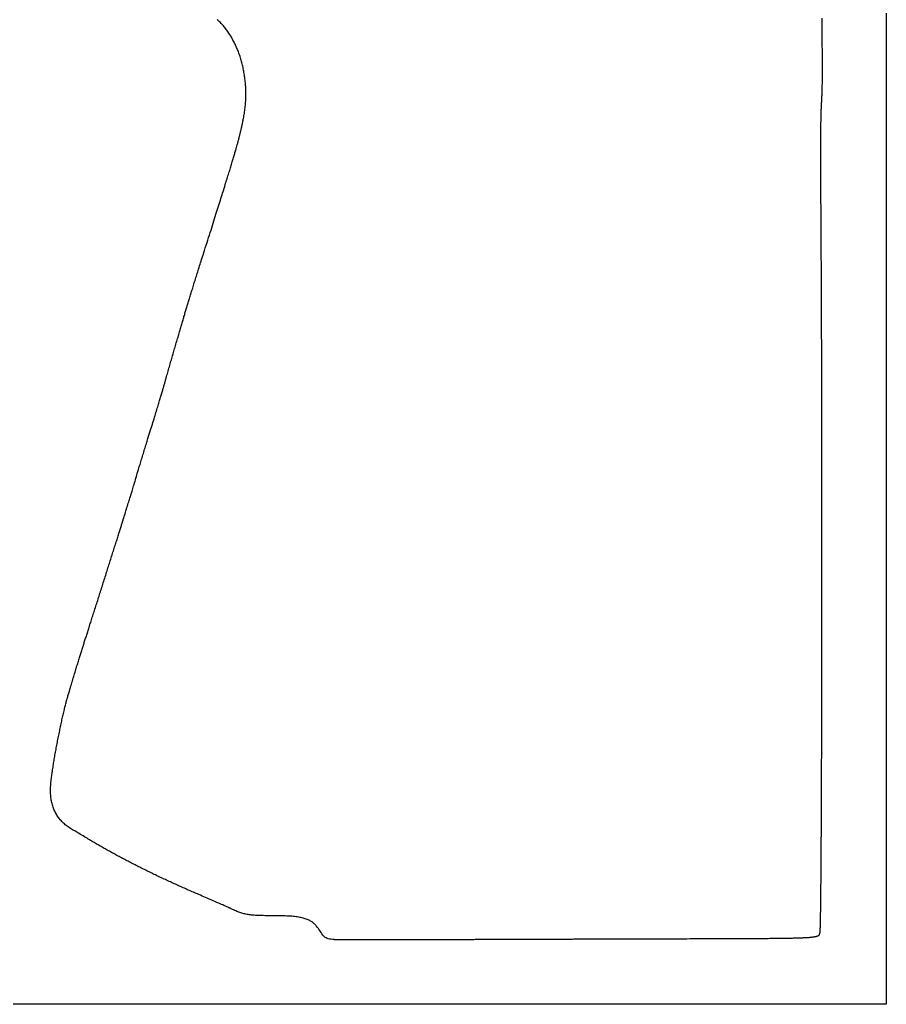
# Model space of a CAD drawing. Header units: millimetres. Extents: x 0 to 300, y 0 to 300.
# Drawn here: x 198.3 to 300, y 0 to 115.5 of the extents above; entities that cross this region are included whole.
import ezdxf

# ---------------------------------------------------------------- set-up
doc = ezdxf.new("R2010")
doc.units = ezdxf.units.MM
doc.layers.add('DIS_KONTUR', color=1, linetype='Continuous')
doc.layers.add('IC_DELIKLER', color=5, linetype='Continuous')

msp = doc.modelspace()

# ---------------------------------------------------------------- linework, layer by layer
at = {"layer": 'DIS_KONTUR'}
msp.add_lwpolyline([(0, 300), (300, 300), (300, 0), (0, 0)], close=True, dxfattribs=at)
at = {"layer": 'IC_DELIKLER'}
msp.add_lwpolyline([(292.42, 115.72), (292.42, 115.54), (292.42, 115.36), (292.42, 115.18), (292.42, 115), (292.43, 114.82), (292.43, 114.64), (292.43, 114.46), (292.43, 114.28), (292.43, 114.1), (292.44, 113.93), (292.44, 113.75), (292.44, 113.57), (292.44, 113.4), (292.44, 113.22), (292.45, 113.05), (292.45, 112.81), (292.45, 112.58), (292.45, 112.36), (292.46, 112.14), (292.46, 111.92), (292.46, 111.71), (292.46, 111.5), (292.46, 111.3), (292.47, 111.1), (292.47, 110.91), (292.47, 110.72), (292.47, 110.53), (292.47, 110.35), (292.47, 110.17), (292.47, 110), (292.47, 109.83), (292.47, 109.66), (292.47, 109.49), (292.47, 109.33), (292.47, 109.17), (292.47, 109.02), (292.47, 108.87), (292.46, 108.72), (292.46, 108.57), (292.46, 108.43), (292.46, 108.29), (292.46, 108.15), (292.46, 108.01), (292.45, 107.88), (292.45, 107.75), (292.45, 107.62), (292.44, 107.49), (292.44, 107.37), (292.44, 107.24), (292.43, 107.12), (292.43, 107), (292.42, 106.88), (292.42, 106.76), (292.42, 106.65), (292.41, 106.53), (292.41, 106.42), (292.4, 106.3), (292.39, 106.19), (292.39, 106.08), (292.38, 105.97), (292.38, 105.86), (292.37, 105.75), (292.37, 105.7), (292.36, 105.64), (292.36, 105.59), (292.36, 105.53), (292.36, 105.48), (292.35, 105.42), (292.35, 105.36), (292.35, 105.3), (292.34, 105.24), (292.34, 105.18), (292.34, 105.12), (292.34, 105.06), (292.33, 105), (292.33, 104.93), (292.33, 104.87), (292.33, 104.8), (292.32, 104.74), (292.32, 104.67), (292.32, 104.6), (292.32, 104.53), (292.31, 104.45), (292.31, 104.38), (292.31, 104.31), (292.31, 104.23), (292.31, 104.15), (292.31, 104.07), (292.3, 103.99), (292.3, 103.91), (292.3, 103.83), (292.3, 103.74), (292.3, 103.66), (292.3, 103.57), (292.29, 103.48), (292.29, 103.39), (292.29, 103.29), (292.29, 103.2), (292.29, 103.1), (292.29, 103), (292.29, 102.9), (292.29, 102.8), (292.28, 102.69), (292.28, 102.58), (292.28, 102.48), (292.28, 102.36), (292.28, 102.25), (292.28, 102.13), (292.28, 102.02), (292.28, 101.9), (292.28, 101.77), (292.28, 101.65), (292.28, 101.52), (292.28, 101.39), (292.28, 101.26), (292.28, 101.12), (292.27, 100.99), (292.27, 100.85), (292.27, 100.7), (292.27, 100.56), (292.27, 100.41), (292.27, 100.26), (292.27, 100.1), (292.27, 99.95), (292.27, 99.79), (292.27, 99.63), (292.27, 99.46), (292.27, 99.29), (292.27, 99.12), (292.27, 98.95), (292.28, 98.77), (292.28, 98.59), (292.28, 98.41), (292.28, 98.22), (292.28, 98.03), (292.28, 97.84), (292.28, 97.64), (292.28, 97.44), (292.28, 97.24), (292.28, 97.03), (292.28, 96.82), (292.28, 96.61), (292.28, 96.39), (292.28, 96.17), (292.28, 95.95), (292.29, 95.72), (292.29, 95.49), (292.29, 95.25), (292.29, 95.01), (292.29, 94.77), (292.29, 94.52), (292.29, 94.27), (292.29, 94.02), (292.3, 93.76), (292.3, 93.49), (292.3, 93.23), (292.3, 92.96), (292.3, 92.68), (292.3, 92.4), (292.31, 92.12), (292.31, 91.83), (292.31, 91.54), (292.31, 91.25), (292.31, 90.95), (292.31, 90.64), (292.32, 90.33), (292.32, 90.02), (292.32, 89.7), (292.32, 89.55), (292.32, 89.4), (292.32, 89.24), (292.32, 89.09), (292.33, 88.93), (292.33, 88.78), (292.33, 88.62), (292.33, 88.47), (292.33, 88.31), (292.33, 88.16), (292.33, 88), (292.33, 87.84), (292.33, 87.68), (292.33, 87.52), (292.33, 87.36), (292.34, 87.2), (292.34, 87.04), (292.34, 86.88), (292.34, 86.72), (292.34, 86.56), (292.34, 86.4), (292.34, 86.24), (292.34, 86.07), (292.34, 85.91), (292.34, 85.75), (292.34, 85.58), (292.34, 85.42), (292.35, 85.25), (292.35, 85.09), (292.35, 84.92), (292.35, 84.75), (292.35, 84.59), (292.35, 84.42), (292.35, 84.25), (292.35, 84.08), (292.35, 83.91), (292.35, 83.74), (292.35, 83.57), (292.35, 83.4), (292.35, 83.23), (292.36, 83.06), (292.36, 82.89), (292.36, 82.72), (292.36, 82.55), (292.36, 82.38), (292.36, 82.2), (292.36, 82.03), (292.36, 81.86), (292.36, 81.68), (292.36, 81.51), (292.36, 81.33), (292.36, 81.16), (292.36, 80.98), (292.36, 80.81), (292.37, 80.63), (292.37, 80.45), (292.37, 80.28), (292.37, 80.1), (292.37, 79.92), (292.37, 79.74), (292.37, 79.56), (292.37, 79.39), (292.37, 79.21), (292.37, 79.03), (292.37, 78.85), (292.37, 78.67), (292.37, 78.49), (292.37, 78.31), (292.37, 78.13), (292.38, 77.94), (292.38, 77.76), (292.38, 77.58), (292.38, 77.4), (292.38, 77.21), (292.38, 77.03), (292.38, 76.85), (292.38, 76.66), (292.38, 76.48), (292.38, 76.3), (292.38, 76.11), (292.38, 75.93), (292.38, 75.74), (292.38, 75.56), (292.38, 75.37), (292.38, 75.19), (292.38, 75), (292.38, 74.81), (292.39, 74.63), (292.39, 74.44), (292.39, 74.25), (292.39, 74.06), (292.39, 73.88), (292.39, 73.69), (292.39, 73.5), (292.39, 73.31), (292.39, 73.12), (292.39, 72.93), (292.39, 72.74), (292.39, 72.55), (292.39, 72.36), (292.39, 72.17), (292.39, 71.98), (292.39, 71.79), (292.39, 71.6), (292.39, 71.41), (292.39, 71.22), (292.39, 71.03), (292.39, 70.84), (292.39, 70.65), (292.4, 70.45), (292.4, 70.26), (292.4, 70.07), (292.4, 69.88), (292.4, 69.68), (292.4, 69.49), (292.4, 69.3), (292.4, 69.1), (292.4, 68.91), (292.4, 68.72), (292.4, 68.52), (292.4, 68.33), (292.4, 68.14), (292.4, 67.94), (292.4, 67.75), (292.4, 67.55), (292.4, 67.36), (292.4, 67.16), (292.4, 66.97), (292.4, 66.77), (292.4, 66.58), (292.4, 66.38), (292.4, 66.18), (292.4, 65.99), (292.4, 65.79), (292.4, 65.6), (292.4, 65.4), (292.4, 65.2), (292.4, 65.01), (292.4, 64.81), (292.41, 64.61), (292.41, 64.42), (292.41, 64.22), (292.41, 64.02), (292.41, 63.83), (292.41, 63.63), (292.41, 63.43), (292.41, 63.23), (292.41, 63.04), (292.41, 62.84), (292.41, 62.64), (292.41, 62.44), (292.41, 62.24), (292.41, 62.05), (292.41, 61.85), (292.41, 61.65), (292.41, 61.45), (292.41, 61.25), (292.41, 61.06), (292.41, 60.86), (292.41, 60.66), (292.41, 60.46), (292.41, 60.26), (292.41, 60.06), (292.41, 59.86), (292.41, 59.67), (292.41, 59.47), (292.41, 59.27), (292.41, 59.07), (292.41, 58.87), (292.41, 58.67), (292.41, 58.47), (292.41, 58.27), (292.41, 58.07), (292.41, 57.88), (292.41, 57.68), (292.41, 57.48), (292.41, 57.28), (292.41, 57.08), (292.41, 56.88), (292.41, 56.68), (292.41, 56.48), (292.41, 56.28), (292.41, 56.09), (292.41, 55.89), (292.41, 55.69), (292.41, 55.49), (292.41, 55.29), (292.41, 55.09), (292.41, 54.89), (292.41, 54.69), (292.41, 54.49), (292.41, 54.3), (292.41, 54.1), (292.41, 53.9), (292.41, 53.7), (292.41, 53.5), (292.41, 53.3), (292.41, 53.1), (292.41, 52.91), (292.41, 52.71), (292.41, 52.51), (292.41, 52.31), (292.41, 52.11), (292.41, 51.91), (292.41, 51.72), (292.41, 51.52), (292.41, 51.32), (292.41, 51.12), (292.41, 50.93), (292.41, 50.73), (292.41, 50.53), (292.41, 50.33), (292.41, 50.14), (292.41, 49.94), (292.41, 49.74), (292.41, 49.54), (292.41, 49.35), (292.41, 49.15), (292.41, 48.95), (292.41, 48.76), (292.41, 48.56), (292.41, 48.37), (292.41, 48.17), (292.41, 47.97), (292.41, 47.78), (292.41, 47.58), (292.41, 47.39), (292.41, 47.19), (292.41, 47), (292.41, 46.8), (292.41, 46.61), (292.41, 46.41), (292.41, 46.22), (292.41, 46.02), (292.41, 45.83), (292.41, 45.63), (292.41, 45.44), (292.41, 45.25), (292.41, 45.05), (292.41, 44.86), (292.41, 44.67), (292.41, 44.47), (292.41, 44.28), (292.41, 44.09), (292.41, 43.89), (292.41, 43.7), (292.41, 43.51), (292.41, 43.32), (292.41, 43.13), (292.41, 42.93), (292.41, 42.74), (292.41, 42.55), (292.41, 42.36), (292.4, 42.17), (292.4, 41.98), (292.4, 41.79), (292.4, 41.6), (292.4, 41.41), (292.4, 41.22), (292.4, 41.03), (292.4, 40.84), (292.4, 40.65), (292.4, 40.47), (292.4, 40.28), (292.4, 40.09), (292.4, 39.9), (292.4, 39.71), (292.4, 39.53), (292.4, 39.34), (292.4, 39.15), (292.4, 38.97), (292.4, 38.78), (292.4, 38.59), (292.4, 38.41), (292.4, 38.22), (292.4, 38.04), (292.4, 37.85), (292.4, 37.67), (292.4, 37.49), (292.4, 37.3), (292.4, 37.12), (292.4, 36.94), (292.4, 36.75), (292.4, 36.57), (292.4, 36.39), (292.39, 36.21), (292.39, 36.02), (292.39, 35.84), (292.39, 35.66), (292.39, 35.48), (292.39, 35.3), (292.39, 35.12), (292.39, 34.94), (292.39, 34.76), (292.39, 34.58), (292.39, 34.4), (292.39, 34.23), (292.39, 34.05), (292.39, 33.87), (292.39, 33.69), (292.39, 33.52), (292.39, 33.34), (292.39, 33.16), (292.39, 32.99), (292.39, 32.81), (292.39, 32.64), (292.39, 32.46), (292.39, 32.29), (292.38, 32.11), (292.38, 31.94), (292.38, 31.77), (292.38, 31.6), (292.38, 31.42), (292.38, 31.25), (292.38, 31.08), (292.38, 30.91), (292.38, 30.74), (292.38, 30.57), (292.38, 30.4), (292.38, 30.23), (292.38, 30.06), (292.38, 29.89), (292.38, 29.72), (292.38, 29.55), (292.38, 29.39), (292.38, 29.22), (292.38, 29.05), (292.38, 28.89), (292.37, 28.72), (292.37, 28.56), (292.37, 28.39), (292.37, 28.23), (292.37, 28.06), (292.37, 27.9), (292.37, 27.74), (292.37, 27.58), (292.37, 27.41), (292.37, 27.25), (292.37, 27.09), (292.37, 26.93), (292.37, 26.77), (292.37, 26.61), (292.37, 26.45), (292.37, 26.29), (292.37, 26.14), (292.36, 25.98), (292.36, 25.82), (292.36, 25.66), (292.36, 25.51), (292.36, 25.35), (292.36, 25.2), (292.36, 25.04), (292.36, 24.89), (292.36, 24.74), (292.36, 24.58), (292.36, 24.43), (292.36, 24.28), (292.36, 24.13), (292.36, 23.98), (292.36, 23.83), (292.36, 23.68), (292.35, 23.53), (292.35, 23.38), (292.35, 23.23), (292.35, 23.08), (292.35, 22.94), (292.35, 22.79), (292.35, 22.64), (292.35, 22.5), (292.35, 22.35), (292.35, 22.21), (292.35, 22.06), (292.35, 21.92), (292.35, 21.78), (292.35, 21.64), (292.34, 21.5), (292.34, 21.36), (292.34, 21.22), (292.34, 21.08), (292.34, 20.94), (292.34, 20.8), (292.34, 20.66), (292.34, 20.52), (292.34, 20.39), (292.34, 20.25), (292.34, 20.12), (292.34, 19.98), (292.34, 19.85), (292.34, 19.71), (292.33, 19.58), (292.33, 19.45), (292.33, 19.32), (292.33, 19.18), (292.33, 19.05), (292.33, 18.92), (292.33, 18.8), (292.33, 18.67), (292.33, 18.54), (292.33, 18.41), (292.33, 18.29), (292.33, 18.16), (292.32, 18.03), (292.32, 17.91), (292.32, 17.79), (292.32, 17.66), (292.32, 17.54), (292.32, 17.42), (292.32, 17.3), (292.32, 17.18), (292.32, 17.06), (292.32, 16.94), (292.32, 16.82), (292.32, 16.7), (292.31, 16.59), (292.31, 16.47), (292.31, 16.35), (292.31, 16.24), (292.31, 16.12), (292.31, 16.01), (292.31, 15.9), (292.31, 15.79), (292.31, 15.67), (292.31, 15.56), (292.31, 15.45), (292.31, 15.35), (292.3, 15.24), (292.3, 15.13), (292.3, 15.02), (292.3, 14.92), (292.3, 14.81), (292.3, 14.71), (292.3, 14.6), (292.3, 14.5), (292.3, 14.4), (292.3, 14.29), (292.3, 14.19), (292.29, 14.09), (292.29, 13.99), (292.29, 13.89), (292.29, 13.8), (292.29, 13.7), (292.29, 13.6), (292.29, 13.51), (292.29, 13.41), (292.29, 13.32), (292.29, 13.23), (292.28, 13.13), (292.28, 13.04), (292.28, 12.95), (292.28, 12.86), (292.28, 12.77), (292.28, 12.68), (292.28, 12.6), (292.28, 12.51), (292.28, 12.42), (292.28, 12.34), (292.28, 12.25), (292.27, 12.17), (292.27, 12.09), (292.27, 12.01), (292.27, 11.93), (292.27, 11.85), (292.27, 11.77), (292.27, 11.69), (292.27, 11.61), (292.27, 11.53), (292.26, 11.46), (292.26, 11.38), (292.26, 11.31), (292.26, 11.23), (292.26, 11.16), (292.26, 11.09), (292.26, 11.02), (292.26, 10.95), (292.26, 10.88), (292.26, 10.81), (292.25, 10.75), (292.25, 10.68), (292.25, 10.61), (292.25, 10.55), (292.25, 10.49), (292.25, 10.42), (292.25, 10.36), (292.25, 10.3), (292.25, 10.24), (292.24, 10.18), (292.24, 10.12), (292.24, 10.07), (292.24, 10.01), (292.24, 9.95), (292.24, 9.9), (292.24, 9.85), (292.24, 9.79), (292.24, 9.74), (292.24, 9.69), (292.23, 9.64), (292.23, 9.59), (292.23, 9.54), (292.23, 9.5), (292.23, 9.45), (292.23, 9.41), (292.23, 9.36), (292.23, 9.32), (292.22, 9.28), (292.22, 9.23), (292.22, 9.19), (292.22, 9.15), (292.22, 9.12), (292.22, 9.08), (292.22, 9.04), (292.22, 9.01), (292.22, 8.97), (292.21, 8.94), (292.21, 8.91), (292.21, 8.87), (292.21, 8.84), (292.21, 8.81), (292.21, 8.79), (292.21, 8.76), (292.21, 8.73), (292.21, 8.71), (292.2, 8.68), (292.2, 8.66), (292.2, 8.64), (292.2, 8.62), (292.2, 8.6), (292.2, 8.58), (292.2, 8.56), (292.2, 8.54), (292.19, 8.52), (292.19, 8.51), (292.19, 8.49), (292.19, 8.48), (292.19, 8.47), (292.19, 8.46), (292.19, 8.45), (292.19, 8.44), (292.18, 8.43), (292.18, 8.43), (292.18, 8.42), (292.18, 8.42), (292.18, 8.4), (292.17, 8.39), (292.17, 8.37), (292.17, 8.36), (292.16, 8.35), (292.16, 8.33), (292.16, 8.32), (292.15, 8.31), (292.15, 8.29), (292.15, 8.28), (292.15, 8.27), (292.14, 8.26), (292.14, 8.24), (292.14, 8.23), (292.14, 8.22), (292.13, 8.21), (292.13, 8.2), (292.13, 8.19), (292.12, 8.18), (292.12, 8.16), (292.11, 8.15), (292.11, 8.14), (292.1, 8.13), (292.1, 8.12), (292.09, 8.11), (292.08, 8.1), (292.08, 8.09), (292.07, 8.08), (292.06, 8.07), (292.05, 8.06), (292.04, 8.06), (292.03, 8.05), (292.02, 8.04), (292, 8.03), (291.99, 8.02), (291.98, 8.01), (291.96, 8), (291.94, 8), (291.93, 7.99), (291.91, 7.98), (291.89, 7.97), (291.87, 7.97), (291.84, 7.96), (291.82, 7.95), (291.79, 7.94), (291.77, 7.94), (291.74, 7.93), (291.71, 7.92), (291.68, 7.92), (291.65, 7.91), (291.62, 7.9), (291.58, 7.9), (291.54, 7.89), (291.51, 7.89), (291.47, 7.88), (291.42, 7.87), (291.38, 7.87), (291.34, 7.86), (291.29, 7.86), (291.24, 7.85), (291.19, 7.85), (291.14, 7.84), (291.08, 7.84), (291.03, 7.83), (290.97, 7.83), (290.91, 7.82), (290.84, 7.82), (290.78, 7.81), (290.71, 7.81), (290.64, 7.81), (290.57, 7.8), (290.5, 7.8), (290.42, 7.79), (290.34, 7.79), (290.26, 7.79), (290.18, 7.78), (290.09, 7.78), (290, 7.78), (289.91, 7.77), (289.81, 7.77), (289.72, 7.77), (289.62, 7.76), (289.52, 7.76), (289.41, 7.76), (289.3, 7.75), (289.19, 7.75), (289.08, 7.75), (288.96, 7.74), (288.84, 7.74), (288.72, 7.74), (288.6, 7.74), (288.47, 7.73), (288.34, 7.73), (288.2, 7.73), (288.06, 7.73), (287.92, 7.73), (287.78, 7.72), (287.63, 7.72), (287.48, 7.72), (287.33, 7.72), (287.17, 7.72), (287.01, 7.71), (286.84, 7.71), (286.67, 7.71), (286.5, 7.71), (286.33, 7.71), (286.15, 7.7), (285.96, 7.7), (285.78, 7.7), (285.59, 7.7), (285.39, 7.7), (285.2, 7.7), (284.99, 7.7), (284.79, 7.69), (284.58, 7.69), (284.36, 7.69), (284.15, 7.69), (283.93, 7.69), (283.7, 7.69), (283.47, 7.69), (283.24, 7.69), (283, 7.69), (282.75, 7.68), (282.51, 7.68), (282.26, 7.68), (282, 7.68), (281.74, 7.68), (281.48, 7.68), (281.21, 7.68), (280.93, 7.68), (280.66, 7.68), (280.37, 7.68), (280.09, 7.67), (279.79, 7.67), (279.5, 7.67), (279.2, 7.67), (278.89, 7.67), (278.58, 7.67), (278.26, 7.67), (277.94, 7.67), (277.62, 7.67), (277.28, 7.67), (276.95, 7.67), (276.61, 7.66), (276.26, 7.66), (275.91, 7.66), (275.55, 7.66), (275.19, 7.66), (274.83, 7.66), (274.45, 7.66), (274.08, 7.66), (273.69, 7.66), (273.31, 7.66), (272.91, 7.65), (272.51, 7.65), (272.11, 7.65), (271.7, 7.65), (271.54, 7.65), (271.38, 7.65), (271.22, 7.65), (271.06, 7.65), (270.89, 7.65), (270.73, 7.65), (270.57, 7.65), (270.41, 7.65), (270.24, 7.65), (270.08, 7.65), (269.91, 7.65), (269.75, 7.65), (269.58, 7.64), (269.42, 7.64), (269.25, 7.64), (269.09, 7.64), (268.92, 7.64), (268.75, 7.64), (268.58, 7.64), (268.42, 7.64), (268.25, 7.64), (268.08, 7.64), (267.91, 7.64), (267.74, 7.64), (267.57, 7.64), (267.4, 7.64), (267.23, 7.64), (267.06, 7.64), (266.89, 7.64), (266.72, 7.64), (266.55, 7.64), (266.38, 7.64), (266.21, 7.63), (266.04, 7.63), (265.87, 7.63), (265.7, 7.63), (265.53, 7.63), (265.36, 7.63), (265.19, 7.63), (265.01, 7.63), (264.84, 7.63), (264.67, 7.63), (264.5, 7.63), (264.33, 7.63), (264.15, 7.63), (263.98, 7.63), (263.81, 7.63), (263.64, 7.63), (263.47, 7.63), (263.29, 7.63), (263.12, 7.62), (262.95, 7.62), (262.78, 7.62), (262.6, 7.62), (262.43, 7.62), (262.26, 7.62), (262.09, 7.62), (261.92, 7.62), (261.75, 7.62), (261.57, 7.62), (261.4, 7.62), (261.23, 7.62), (261.06, 7.62), (260.89, 7.62), (260.72, 7.62), (260.55, 7.62), (260.38, 7.62), (260.21, 7.62), (260.04, 7.61), (259.87, 7.61), (259.7, 7.61), (259.53, 7.61), (259.36, 7.61), (259.19, 7.61), (259.02, 7.61), (258.85, 7.61), (258.69, 7.61), (258.52, 7.61), (258.35, 7.61), (258.18, 7.61), (258.02, 7.61), (257.85, 7.61), (257.68, 7.61), (257.52, 7.61), (257.35, 7.61), (257.19, 7.6), (257.02, 7.6), (256.86, 7.6), (256.7, 7.6), (256.53, 7.6), (256.37, 7.6), (256.21, 7.6), (256.05, 7.6), (255.88, 7.6), (255.72, 7.6), (255.56, 7.6), (255.4, 7.6), (255.24, 7.6), (255.08, 7.6), (254.92, 7.6), (254.77, 7.6), (254.61, 7.6), (254.45, 7.6), (254.3, 7.59), (254.14, 7.59), (253.99, 7.59), (253.83, 7.59), (253.68, 7.59), (253.52, 7.59), (253.37, 7.59), (253.22, 7.59), (253.07, 7.59), (252.92, 7.59), (252.77, 7.59), (252.62, 7.59), (252.47, 7.59), (252.32, 7.59), (252.17, 7.59), (252.03, 7.59), (251.88, 7.59), (251.74, 7.59), (251.59, 7.58), (251.45, 7.58), (251.31, 7.58), (251.16, 7.58), (251.02, 7.58), (250.88, 7.58), (250.74, 7.58), (250.61, 7.58), (250.47, 7.58), (250.33, 7.58), (250.19, 7.58), (250.06, 7.58), (249.92, 7.58), (249.79, 7.58), (249.66, 7.58), (249.53, 7.58), (249.4, 7.58), (249.27, 7.58), (249.14, 7.58), (249.01, 7.57), (248.88, 7.57), (248.76, 7.57), (248.63, 7.57), (248.51, 7.57), (248.39, 7.57), (248.26, 7.57), (248.14, 7.57), (248.02, 7.57), (247.91, 7.57), (247.79, 7.57), (247.67, 7.57), (247.56, 7.57), (247.44, 7.57), (247.33, 7.57), (247.22, 7.57), (247.1, 7.57), (247, 7.57), (246.89, 7.57), (246.78, 7.57), (246.67, 7.56), (246.57, 7.56), (246.46, 7.56), (246.36, 7.56), (246.26, 7.56), (246.16, 7.56), (246.06, 7.56), (245.96, 7.56), (245.86, 7.56), (245.77, 7.56), (245.67, 7.56), (245.58, 7.56), (245.49, 7.56), (245.4, 7.56), (245.17, 7.56), (244.94, 7.56), (244.71, 7.56), (244.48, 7.56), (244.25, 7.55), (244.02, 7.55), (243.79, 7.55), (243.57, 7.55), (243.35, 7.55), (243.13, 7.55), (242.9, 7.55), (242.69, 7.55), (242.47, 7.55), (242.25, 7.55), (242.04, 7.55), (241.83, 7.55), (241.62, 7.55), (241.41, 7.55), (241.21, 7.55), (241, 7.55), (240.8, 7.55), (240.6, 7.55), (240.41, 7.55), (240.21, 7.55), (240.02, 7.55), (239.83, 7.55), (239.65, 7.55), (239.46, 7.55), (239.28, 7.55), (239.1, 7.55), (238.93, 7.55), (238.76, 7.55), (238.59, 7.55), (238.42, 7.55), (238.26, 7.55), (238.1, 7.55), (237.95, 7.55), (237.79, 7.55), (237.65, 7.55), (237.5, 7.55), (237.36, 7.55), (237.22, 7.56), (237.09, 7.56), (236.96, 7.56), (236.83, 7.56), (236.71, 7.56), (236.59, 7.56), (236.48, 7.56), (236.37, 7.56), (236.26, 7.56), (236.16, 7.56), (236.07, 7.57), (235.97, 7.57), (235.89, 7.57), (235.8, 7.57), (235.73, 7.57), (235.65, 7.57), (235.58, 7.57), (235.52, 7.57), (235.46, 7.58), (235.41, 7.58), (235.36, 7.58), (235.32, 7.58), (235.28, 7.58), (235.25, 7.58), (235.22, 7.59), (235.2, 7.59), (235.2, 7.59), (234.99, 7.61), (234.81, 7.63), (234.64, 7.66), (234.5, 7.7), (234.38, 7.74), (234.26, 7.79), (234.16, 7.85), (234.06, 7.93), (233.97, 8.02), (233.87, 8.13), (233.77, 8.27), (233.67, 8.42), (233.55, 8.59), (233.49, 8.7), (233.42, 8.8), (233.35, 8.89), (233.28, 8.99), (233.21, 9.07), (233.14, 9.16), (233.07, 9.24), (233, 9.32), (232.92, 9.39), (232.85, 9.46), (232.77, 9.53), (232.69, 9.59), (232.6, 9.66), (232.51, 9.71), (232.42, 9.77), (232.33, 9.82), (232.24, 9.87), (232.14, 9.92), (232.03, 9.96), (231.92, 10.01), (231.81, 10.04), (231.69, 10.08), (231.57, 10.12), (231.45, 10.15), (231.31, 10.18), (231.18, 10.2), (231.03, 10.23), (230.88, 10.25), (230.73, 10.27), (230.57, 10.29), (230.4, 10.31), (230.22, 10.33), (230.04, 10.34), (229.85, 10.35), (229.66, 10.36), (229.45, 10.37), (229.24, 10.38), (229.02, 10.39), (228.79, 10.39), (228.56, 10.4), (228.31, 10.4), (228.05, 10.4), (227.79, 10.4), (227.55, 10.4), (227.31, 10.4), (227.09, 10.4), (226.88, 10.41), (226.68, 10.41), (226.49, 10.41), (226.31, 10.42), (226.13, 10.43), (225.97, 10.44), (225.81, 10.45), (225.66, 10.46), (225.51, 10.47), (225.37, 10.49), (225.24, 10.51), (225.1, 10.53), (224.98, 10.55), (224.85, 10.57), (224.73, 10.6), (224.61, 10.63), (224.5, 10.66), (224.38, 10.7), (224.26, 10.73), (224.14, 10.77), (224.03, 10.82), (223.91, 10.86), (223.78, 10.91), (223.66, 10.96), (223.53, 11.02), (223.4, 11.08), (223.26, 11.14), (223.12, 11.21), (223.06, 11.23), (222.99, 11.27), (222.92, 11.3), (222.83, 11.34), (222.73, 11.39), (222.62, 11.43), (222.51, 11.48), (222.39, 11.54), (222.26, 11.6), (222.12, 11.66), (221.98, 11.72), (221.83, 11.79), (221.67, 11.85), (221.51, 11.92), (221.35, 12), (221.18, 12.07), (221.01, 12.15), (220.83, 12.22), (220.65, 12.3), (220.47, 12.38), (220.28, 12.46), (220.1, 12.54), (219.91, 12.62), (219.72, 12.7), (219.53, 12.79), (219.34, 12.87), (219.15, 12.95), (219, 13.01), (218.84, 13.08), (218.69, 13.15), (218.54, 13.21), (218.39, 13.28), (218.24, 13.34), (218.08, 13.41), (217.93, 13.48), (217.78, 13.54), (217.63, 13.61), (217.48, 13.68), (217.33, 13.75), (217.18, 13.81), (217.03, 13.88), (216.88, 13.95), (216.73, 14.02), (216.58, 14.08), (216.43, 14.15), (216.28, 14.22), (216.13, 14.29), (215.98, 14.36), (215.84, 14.42), (215.69, 14.49), (215.54, 14.56), (215.39, 14.63), (215.25, 14.7), (215.1, 14.77), (214.95, 14.84), (214.81, 14.9), (214.66, 14.97), (214.52, 15.04), (214.37, 15.11), (214.23, 15.18), (214.08, 15.25), (213.94, 15.32), (213.8, 15.39), (213.65, 15.46), (213.51, 15.53), (213.37, 15.6), (213.23, 15.67), (213.09, 15.74), (212.95, 15.81), (212.81, 15.87), (212.67, 15.94), (212.53, 16.01), (212.39, 16.08), (212.25, 16.15), (212.11, 16.22), (211.97, 16.29), (211.83, 16.36), (211.7, 16.43), (211.56, 16.5), (211.43, 16.57), (211.29, 16.64), (211.16, 16.71), (211.02, 16.78), (210.89, 16.85), (210.76, 16.92), (210.62, 16.99), (210.49, 17.06), (210.36, 17.13), (210.23, 17.2), (210.1, 17.27), (209.97, 17.34), (209.84, 17.4), (209.71, 17.47), (209.58, 17.54), (209.46, 17.61), (209.33, 17.68), (209.2, 17.75), (209.08, 17.82), (208.95, 17.89), (208.83, 17.96), (208.71, 18.03), (208.58, 18.09), (208.46, 18.16), (208.34, 18.23), (208.22, 18.3), (208.1, 18.37), (207.98, 18.43), (207.86, 18.5), (207.74, 18.57), (207.62, 18.64), (207.51, 18.71), (207.39, 18.77), (207.28, 18.84), (207.16, 18.91), (207.05, 18.97), (206.93, 19.04), (206.82, 19.11), (206.71, 19.18), (206.6, 19.24), (206.49, 19.31), (206.35, 19.39), (206.21, 19.48), (206.05, 19.57), (205.9, 19.66), (205.74, 19.76), (205.59, 19.85), (205.43, 19.94), (205.28, 20.03), (205.14, 20.11), (205, 20.19), (204.87, 20.27), (204.75, 20.34), (204.65, 20.4), (204.51, 20.48), (204.38, 20.56), (204.25, 20.65), (204.12, 20.73), (204, 20.82), (203.88, 20.9), (203.77, 20.99), (203.65, 21.08), (203.55, 21.18), (203.44, 21.27), (203.34, 21.37), (203.25, 21.46), (203.15, 21.56), (203.06, 21.66), (202.98, 21.77), (202.89, 21.87), (202.81, 21.98), (202.74, 22.09), (202.67, 22.2), (202.6, 22.31), (202.53, 22.42), (202.47, 22.54), (202.41, 22.66), (202.36, 22.78), (202.3, 22.9), (202.26, 23.03), (202.21, 23.15), (202.17, 23.28), (202.13, 23.42), (202.09, 23.55), (202.06, 23.69), (202.03, 23.82), (202.01, 23.97), (201.99, 24.11), (201.97, 24.26), (201.95, 24.41), (201.94, 24.56), (201.93, 24.71), (201.92, 24.87), (201.92, 25.03), (201.92, 25.19), (201.92, 25.35), (201.93, 25.52), (201.94, 25.69), (201.95, 25.87), (201.97, 26.04), (201.98, 26.22), (202.01, 26.4), (202.02, 26.53), (202.04, 26.67), (202.06, 26.8), (202.08, 26.94), (202.1, 27.08), (202.12, 27.23), (202.14, 27.37), (202.16, 27.52), (202.18, 27.67), (202.21, 27.82), (202.23, 27.97), (202.26, 28.13), (202.28, 28.28), (202.31, 28.44), (202.33, 28.6), (202.36, 28.76), (202.39, 28.92), (202.42, 29.08), (202.44, 29.25), (202.47, 29.41), (202.5, 29.58), (202.53, 29.74), (202.56, 29.91), (202.59, 30.08), (202.62, 30.24), (202.66, 30.41), (202.69, 30.58), (202.72, 30.75), (202.75, 30.92), (202.79, 31.08), (202.82, 31.25), (202.85, 31.42), (202.89, 31.59), (202.92, 31.75), (202.95, 31.92), (202.99, 32.09), (203.02, 32.25), (203.06, 32.41), (203.09, 32.58), (203.12, 32.74), (203.16, 32.9), (203.19, 33.06), (203.23, 33.22), (203.26, 33.38), (203.3, 33.53), (203.33, 33.69), (203.37, 33.84), (203.4, 33.99), (203.44, 34.14), (203.47, 34.29), (203.51, 34.43), (203.54, 34.58), (203.57, 34.72), (203.61, 34.86), (203.64, 34.99), (203.68, 35.12), (203.71, 35.26), (203.74, 35.38), (203.77, 35.51), (203.81, 35.63), (203.84, 35.75), (203.87, 35.87), (203.9, 35.98), (203.93, 36.09), (203.96, 36.2), (204, 36.3), (204.06, 36.52), (204.13, 36.74), (204.19, 36.95), (204.25, 37.16), (204.31, 37.36), (204.37, 37.55), (204.43, 37.75), (204.48, 37.93), (204.54, 38.12), (204.59, 38.29), (204.64, 38.47), (204.69, 38.64), (204.74, 38.8), (204.79, 38.96), (204.84, 39.12), (204.89, 39.28), (204.93, 39.43), (204.98, 39.58), (205.02, 39.73), (205.07, 39.87), (205.11, 40.01), (205.15, 40.15), (205.19, 40.28), (205.23, 40.42), (205.28, 40.55), (205.31, 40.68), (205.35, 40.8), (205.39, 40.93), (205.43, 41.05), (205.47, 41.18), (205.51, 41.3), (205.55, 41.42), (205.58, 41.54), (205.62, 41.66), (205.66, 41.78), (205.7, 41.9), (205.73, 42.02), (205.77, 42.14), (205.81, 42.25), (205.85, 42.37), (205.88, 42.49), (205.92, 42.61), (205.96, 42.73), (206, 42.85), (206.04, 42.98), (206.08, 43.1), (206.12, 43.22), (206.16, 43.35), (206.2, 43.47), (206.24, 43.6), (206.28, 43.72), (206.32, 43.85), (206.36, 43.98), (206.4, 44.12), (206.45, 44.25), (206.49, 44.39), (206.54, 44.53), (206.58, 44.68), (206.63, 44.82), (206.68, 44.97), (206.72, 45.12), (206.77, 45.27), (206.82, 45.43), (206.87, 45.58), (206.92, 45.74), (206.97, 45.9), (207.02, 46.06), (207.08, 46.22), (207.13, 46.38), (207.18, 46.55), (207.23, 46.71), (207.29, 46.88), (207.34, 47.05), (207.39, 47.21), (207.45, 47.38), (207.5, 47.55), (207.56, 47.73), (207.61, 47.9), (207.67, 48.07), (207.72, 48.24), (207.78, 48.42), (207.83, 48.59), (207.89, 48.77), (207.94, 48.94), (208, 49.12), (208.05, 49.29), (208.11, 49.47), (208.17, 49.65), (208.22, 49.82), (208.28, 50), (208.33, 50.17), (208.39, 50.35), (208.44, 50.52), (208.5, 50.7), (208.55, 50.87), (208.61, 51.04), (208.66, 51.21), (208.72, 51.39), (208.77, 51.56), (208.83, 51.73), (208.88, 51.9), (208.93, 52.06), (208.99, 52.23), (209.04, 52.4), (209.09, 52.56), (209.14, 52.73), (209.19, 52.89), (209.24, 53.05), (209.29, 53.21), (209.34, 53.37), (209.39, 53.52), (209.44, 53.68), (209.49, 53.83), (209.54, 53.98), (209.58, 54.13), (209.63, 54.27), (209.68, 54.42), (209.72, 54.56), (209.76, 54.7), (209.81, 54.84), (209.85, 54.97), (209.89, 55.11), (209.93, 55.24), (209.97, 55.36), (210.01, 55.49), (210.05, 55.61), (210.09, 55.73), (210.13, 55.85), (210.16, 55.96), (210.2, 56.07), (210.23, 56.18), (210.26, 56.28), (210.29, 56.38), (210.32, 56.48), (210.35, 56.58), (210.38, 56.67), (210.41, 56.75), (210.44, 56.84), (210.46, 56.92), (210.48, 56.99), (210.51, 57.07), (210.53, 57.14), (210.55, 57.2), (210.6, 57.38), (210.66, 57.56), (210.72, 57.75), (210.77, 57.93), (210.83, 58.11), (210.89, 58.29), (210.94, 58.47), (210.99, 58.64), (211.04, 58.81), (211.09, 58.97), (211.14, 59.12), (211.18, 59.26), (211.23, 59.39), (211.26, 59.52), (211.3, 59.62), (211.33, 59.72), (211.35, 59.8), (211.38, 59.89), (211.41, 59.99), (211.45, 60.1), (211.48, 60.23), (211.53, 60.37), (211.57, 60.52), (211.62, 60.68), (211.67, 60.84), (211.72, 61.02), (211.78, 61.19), (211.83, 61.38), (211.88, 61.56), (211.94, 61.75), (212, 61.93), (212.05, 62.12), (212.1, 62.3), (212.14, 62.41), (212.17, 62.53), (212.21, 62.65), (212.25, 62.78), (212.29, 62.92), (212.33, 63.06), (212.37, 63.2), (212.42, 63.35), (212.46, 63.5), (212.51, 63.66), (212.56, 63.82), (212.61, 63.98), (212.66, 64.14), (212.71, 64.31), (212.76, 64.48), (212.81, 64.64), (212.86, 64.81), (212.91, 64.98), (212.96, 65.14), (213.01, 65.31), (213.06, 65.47), (213.11, 65.63), (213.16, 65.79), (213.21, 65.95), (213.26, 66.1), (213.3, 66.25), (213.35, 66.4), (213.43, 66.66), (213.51, 66.91), (213.58, 67.16), (213.66, 67.4), (213.73, 67.63), (213.8, 67.85), (213.87, 68.07), (213.93, 68.29), (214, 68.49), (214.06, 68.69), (214.12, 68.89), (214.18, 69.08), (214.24, 69.26), (214.29, 69.44), (214.34, 69.62), (214.4, 69.79), (214.45, 69.95), (214.49, 70.11), (214.54, 70.27), (214.59, 70.42), (214.63, 70.56), (214.68, 70.71), (214.72, 70.85), (214.76, 70.98), (214.8, 71.11), (214.84, 71.24), (214.87, 71.37), (214.91, 71.49), (214.95, 71.61), (214.98, 71.73), (215.02, 71.84), (215.05, 71.95), (215.08, 72.06), (215.11, 72.17), (215.14, 72.28), (215.17, 72.38), (215.2, 72.48), (215.23, 72.59), (215.26, 72.68), (215.29, 72.78), (215.32, 72.88), (215.34, 72.98), (215.37, 73.07), (215.4, 73.17), (215.42, 73.26), (215.45, 73.36), (215.48, 73.45), (215.5, 73.55), (215.54, 73.69), (215.58, 73.84), (215.63, 73.99), (215.67, 74.15), (215.72, 74.32), (215.77, 74.48), (215.81, 74.65), (215.86, 74.82), (215.91, 74.99), (215.96, 75.16), (216.01, 75.33), (216.05, 75.49), (216.1, 75.65), (216.14, 75.8), (216.19, 75.95), (216.23, 76.09), (216.27, 76.23), (216.3, 76.35), (216.34, 76.49), (216.39, 76.64), (216.43, 76.79), (216.48, 76.95), (216.53, 77.12), (216.58, 77.29), (216.63, 77.46), (216.68, 77.64), (216.73, 77.81), (216.78, 77.98), (216.83, 78.15), (216.88, 78.31), (216.92, 78.47), (216.97, 78.62), (217.01, 78.77), (217.05, 78.9), (217.09, 79.04), (217.13, 79.17), (217.17, 79.31), (217.21, 79.44), (217.25, 79.57), (217.28, 79.7), (217.32, 79.83), (217.36, 79.96), (217.4, 80.09), (217.44, 80.22), (217.47, 80.34), (217.51, 80.47), (217.55, 80.59), (217.58, 80.72), (217.62, 80.84), (217.66, 80.97), (217.69, 81.09), (217.73, 81.21), (217.77, 81.34), (217.81, 81.46), (217.84, 81.58), (217.88, 81.71), (217.92, 81.83), (217.95, 81.95), (217.99, 82.08), (218.03, 82.2), (218.07, 82.33), (218.11, 82.46), (218.15, 82.58), (218.19, 82.71), (218.22, 82.84), (218.26, 82.97), (218.31, 83.1), (218.35, 83.24), (218.39, 83.37), (218.43, 83.51), (218.47, 83.64), (218.51, 83.78), (218.56, 83.92), (218.6, 84.06), (218.65, 84.21), (218.69, 84.35), (218.74, 84.5), (218.79, 84.65), (218.83, 84.8), (218.88, 84.96), (218.93, 85.12), (218.98, 85.28), (219.03, 85.44), (219.08, 85.6), (219.14, 85.77), (219.19, 85.94), (219.24, 86.11), (219.3, 86.29), (219.36, 86.47), (219.41, 86.65), (219.47, 86.84), (219.53, 87.03), (219.59, 87.22), (219.65, 87.41), (219.72, 87.61), (219.78, 87.82), (219.85, 88.02), (219.91, 88.24), (219.98, 88.45), (220.08, 88.77), (220.18, 89.08), (220.28, 89.39), (220.38, 89.69), (220.47, 89.99), (220.56, 90.28), (220.66, 90.57), (220.75, 90.86), (220.83, 91.14), (220.92, 91.41), (221.01, 91.68), (221.09, 91.94), (221.17, 92.2), (221.25, 92.46), (221.33, 92.71), (221.41, 92.96), (221.49, 93.2), (221.56, 93.44), (221.63, 93.67), (221.71, 93.9), (221.78, 94.13), (221.85, 94.35), (221.92, 94.56), (221.98, 94.78), (222.05, 94.99), (222.11, 95.19), (222.18, 95.39), (222.24, 95.59), (222.3, 95.79), (222.36, 95.98), (222.42, 96.16), (222.47, 96.35), (222.53, 96.53), (222.58, 96.7), (222.64, 96.88), (222.69, 97.05), (222.74, 97.21), (222.79, 97.38), (222.84, 97.54), (222.89, 97.69), (222.94, 97.85), (222.98, 98), (223.03, 98.15), (223.07, 98.29), (223.11, 98.44), (223.16, 98.57), (223.2, 98.71), (223.24, 98.85), (223.28, 98.98), (223.32, 99.11), (223.35, 99.23), (223.39, 99.36), (223.43, 99.48), (223.46, 99.6), (223.5, 99.72), (223.53, 99.83), (223.56, 99.94), (223.59, 100.05), (223.63, 100.16), (223.66, 100.27), (223.69, 100.37), (223.72, 100.48), (223.74, 100.58), (223.77, 100.68), (223.8, 100.77), (223.83, 100.87), (223.85, 100.96), (223.88, 101.06), (223.9, 101.15), (223.93, 101.24), (223.95, 101.33), (223.97, 101.41), (224, 101.5), (224.02, 101.58), (224.04, 101.67), (224.06, 101.75), (224.08, 101.83), (224.1, 101.91), (224.12, 101.99), (224.14, 102.07), (224.16, 102.14), (224.18, 102.22), (224.2, 102.29), (224.21, 102.37), (224.23, 102.44), (224.25, 102.52), (224.27, 102.59), (224.28, 102.66), (224.3, 102.73), (224.32, 102.81), (224.33, 102.88), (224.35, 102.95), (224.36, 103.02), (224.38, 103.09), (224.4, 103.16), (224.41, 103.23), (224.43, 103.3), (224.44, 103.37), (224.46, 103.45), (224.47, 103.52), (224.48, 103.59), (224.5, 103.66), (224.51, 103.73), (224.53, 103.8), (224.54, 103.88), (224.56, 103.95), (224.59, 104.11), (224.62, 104.26), (224.64, 104.42), (224.67, 104.57), (224.69, 104.73), (224.71, 104.89), (224.73, 105.04), (224.75, 105.2), (224.77, 105.36), (224.78, 105.51), (224.79, 105.67), (224.81, 105.82), (224.82, 105.98), (224.82, 106.14), (224.83, 106.29), (224.83, 106.45), (224.84, 106.6), (224.84, 106.76), (224.84, 106.92), (224.84, 107.07), (224.83, 107.23), (224.83, 107.38), (224.82, 107.53), (224.82, 107.69), (224.81, 107.84), (224.79, 107.99), (224.78, 108.15), (224.77, 108.3), (224.75, 108.45), (224.73, 108.6), (224.71, 108.75), (224.69, 108.9), (224.67, 109.05), (224.65, 109.2), (224.62, 109.35), (224.6, 109.5), (224.57, 109.64), (224.54, 109.79), (224.51, 109.94), (224.48, 110.08), (224.44, 110.23), (224.41, 110.37), (224.37, 110.51), (224.33, 110.65), (224.29, 110.79), (224.25, 110.93), (224.21, 111.07), (224.16, 111.21), (224.12, 111.35), (224.07, 111.49), (224.02, 111.62), (223.97, 111.76), (223.92, 111.89), (223.87, 112.02), (223.81, 112.15), (223.76, 112.28), (223.7, 112.41), (223.64, 112.54), (223.58, 112.67), (223.52, 112.79), (223.46, 112.92), (223.4, 113.04), (223.33, 113.16), (223.27, 113.28), (223.2, 113.4), (223.13, 113.52), (223.06, 113.64), (222.99, 113.75), (222.91, 113.86), (222.84, 113.98), (222.77, 114.09), (222.69, 114.2), (222.61, 114.3), (222.53, 114.41), (222.45, 114.52), (222.37, 114.62), (222.29, 114.72), (222.2, 114.82), (222.12, 114.92), (222.03, 115.01), (221.94, 115.11), (221.85, 115.2), (221.76, 115.29), (221.67, 115.38), (221.58, 115.47), (221.49, 115.56)], dxfattribs=at)

doc.saveas('drawing.dxf')
